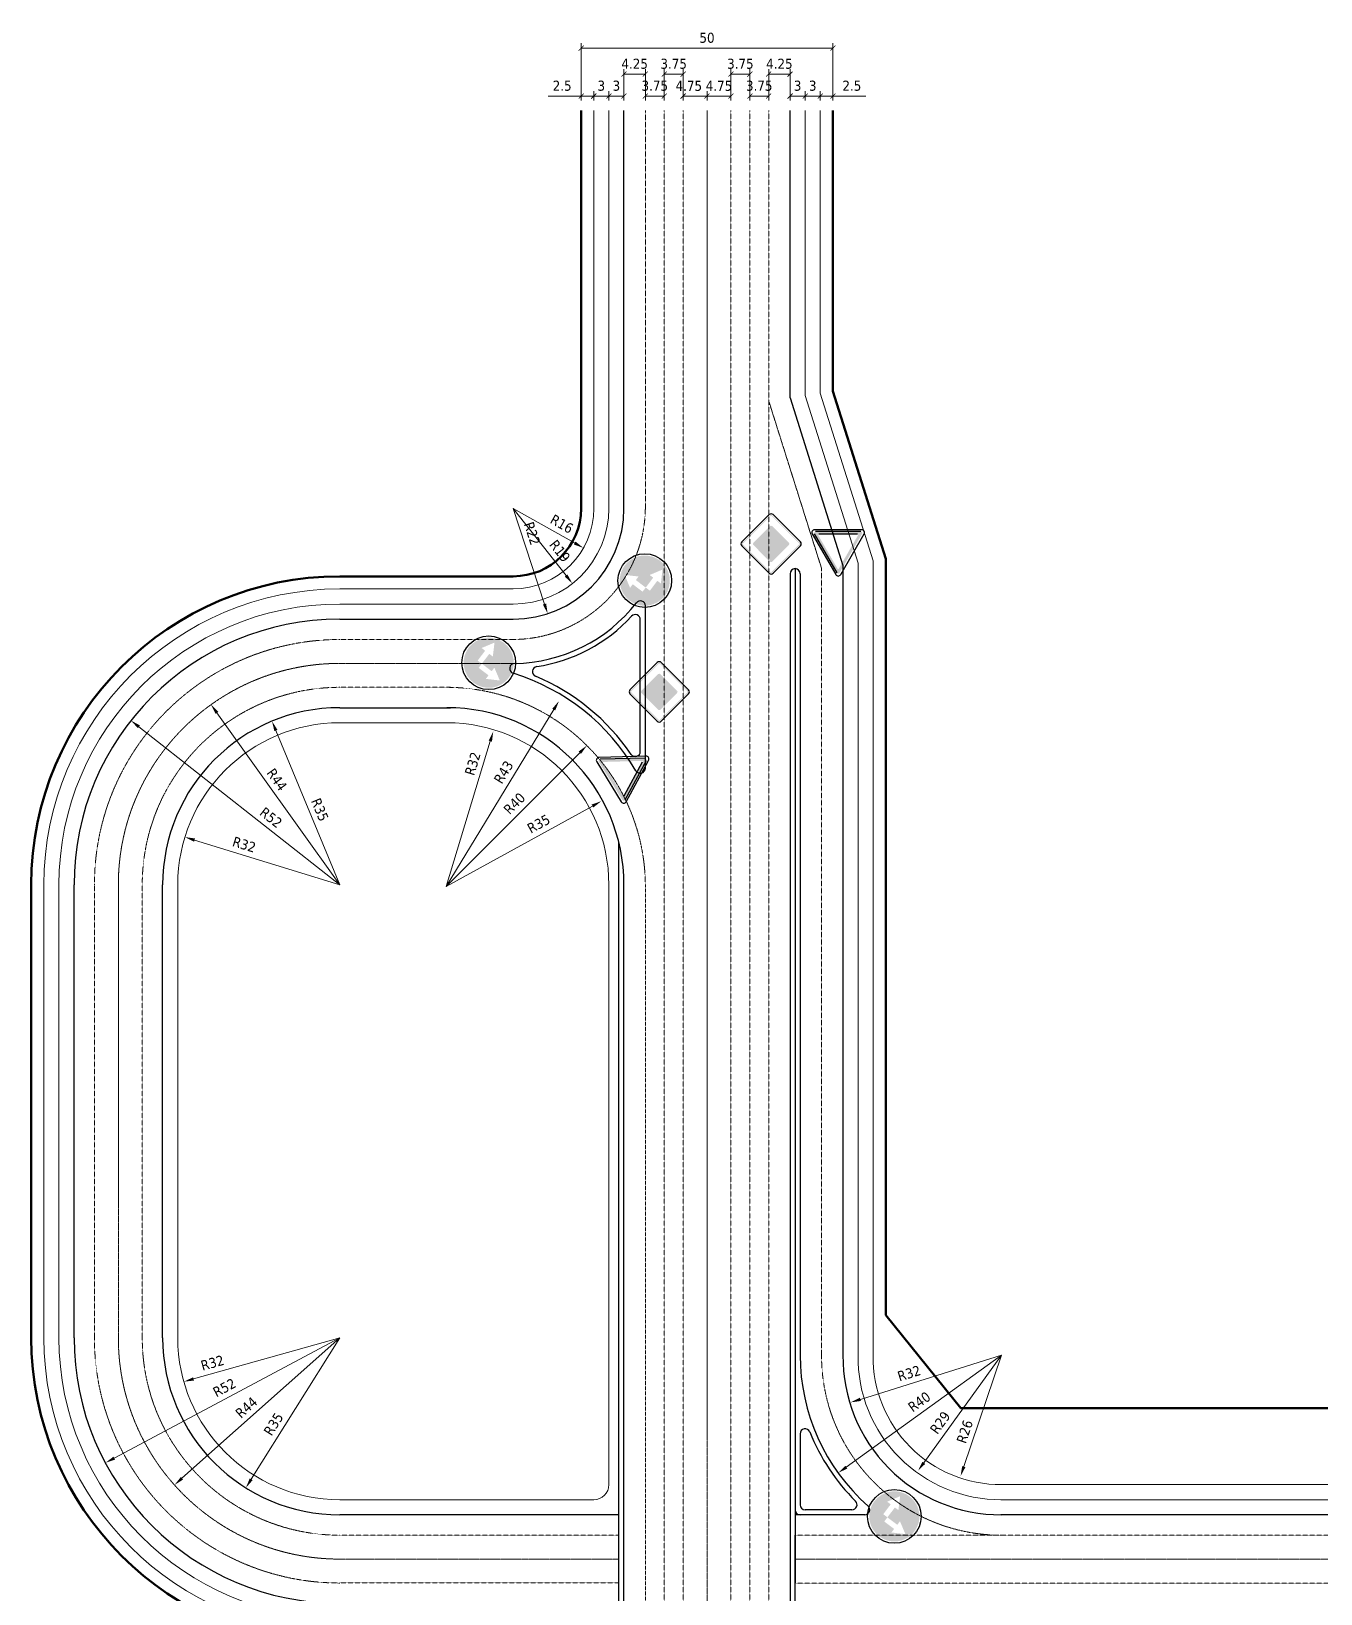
# Model space of a CAD drawing. Header units: millimetres. Extents: x -492806 to 8131902, y -181351 to 2373952.
# Drawn here: x 957928 to 1214106, y 407673 to 718181 of the extents above; entities that cross this region are included whole.
import ezdxf

# ---------------------------------------------------------------- set-up
doc = ezdxf.new("R2010")
doc.units = ezdxf.units.MM
doc.header["$LTSCALE"] = 50
doc.linetypes.add('CENTER2', pattern=[28.575, 19.05, -3.175, 3.175, -3.175])
doc.linetypes.add('DASHED', pattern=[19.05, 12.7, -6.35])
for name, color, linetype, lineweight in [('cherwona', 7, 'Continuous', 50), ('dorogi', 7, 'Continuous', 30), ('osi', 13, 'Continuous', 15), ('smuga', 142, 'Continuous', 15), ('text', 5, 'Continuous', 15), ('trotuar', 212, 'Continuous', 15)]:
    doc.layers.add(name, color=color, linetype=linetype, lineweight=lineweight)
doc.styles.get("Standard").update_dxf_attribs({"font": 'tahoma.ttf'})
doc.dimstyles.new('S-25$0', dxfattribs={"dimscale": 0, "dimtxt": 2, "dimasz": 1, "dimexe": 1, "dimexo": 2, "dimgap": 1, "dimtad": 3, "dimlfac": 0.001, "dimzin": 9, "dimdsep": 46, "dimtxsty": 'Standard', "dimblk": 'ARCHTICK', "dimcen": 2, "dimclrd": 256, "dimclre": 256, "dimclrt": 256, "dimadec": 0, "dimazin": 2, "dimtfac": 1, "dimtmove": 0, "dimatfit": 3, "dimldrblk": 'DOTSMALL', "dimfxl": 1, "dimlwd": -1, "dimlwe": -1, "dimarcsym": 0})
doc.dimstyles.new('S-25$4', dxfattribs={"dimscale": 0, "dimtxt": 2, "dimasz": 2, "dimexe": 1, "dimexo": 2, "dimgap": 1, "dimtad": 3, "dimlfac": 0.001, "dimzin": 9, "dimdsep": 46, "dimtxsty": 'Standard', "dimcen": 2, "dimclrd": 256, "dimclre": 256, "dimclrt": 256, "dimadec": 0, "dimazin": 2, "dimtfac": 1, "dimtmove": 0, "dimatfit": 0, "dimldrblk": 'DOTSMALL', "dimfxl": 1, "dimlwd": -1, "dimlwe": -1, "dimarcsym": 0})

# ---------------------------------------------------------------- blocks, each defined once
blk = doc.blocks.new('_ArchTick')
at = {"color": 0, "linetype": 'ByBlock', "const_width": 0.15}
blk.add_lwpolyline([(-0.5, -0.5), (0.5, 0.5)], dxfattribs=at)
blk = doc.blocks.new('*D372')
at = {"layer": 'Defpoints', "color": 0, "transparency": 16777216}
for p in [(1096928, 705297), (1092178, 702405), (1096928, 702405)]:
    blk.add_point(p, dxfattribs=at)
at = {"layer": 'text', "transparency": 16777216}
for p, q in [((1092178, 704407), (1092178, 706298)), ((1092178, 705297), (1096928, 705297)), ((1096928, 704407), (1096928, 706298))]:
    blk.add_line(p, q, dxfattribs=at)
at = {"layer": 'text', "transparency": 16777216, "xscale": 1001.001001001001, "yscale": 1001.001001001001, "zscale": 1001.001001001001, "rotation": 180}
blk.add_blockref('_ArchTick', (1092178, 705297), dxfattribs=at)
at = {"layer": 'text', "transparency": 16777216, "xscale": 1001.001001001001, "yscale": 1001.001001001001, "zscale": 1001.001001001001}
blk.add_blockref('_ArchTick', (1096928, 705297), dxfattribs=at)
at = {"layer": 'text', "transparency": 16777216, "insert": (1094553, 707320), "char_height": 2002, "attachment_point": 5}
blk.add_mtext('4.75', dxfattribs=at)
blk = doc.blocks.new('_DotSmall')
at = {"color": 0, "linetype": 'ByBlock', "const_width": 0.5}
blk.add_lwpolyline([(-0.0625, 0, 1), (0.0625, 0, 1)], format="xyb", close=True, dxfattribs=at)
blk = doc.blocks.new('*D373')
at = {"layer": 'Defpoints', "color": 0, "transparency": 16777216}
for p in [(1092178, 705297), (1087428, 702405), (1092178, 702405)]:
    blk.add_point(p, dxfattribs=at)
at = {"layer": 'text', "transparency": 16777216}
for p, q in [((1087428, 704407), (1087428, 706298)), ((1087428, 705297), (1092178, 705297)), ((1092178, 704407), (1092178, 706298))]:
    blk.add_line(p, q, dxfattribs=at)
at = {"layer": 'text', "transparency": 16777216, "xscale": 1001.001001001001, "yscale": 1001.001001001001, "zscale": 1001.001001001001, "rotation": 180}
blk.add_blockref('_ArchTick', (1087428, 705297), dxfattribs=at)
at = {"layer": 'text', "transparency": 16777216, "xscale": 1001.001001001001, "yscale": 1001.001001001001, "zscale": 1001.001001001001}
blk.add_blockref('_ArchTick', (1092178, 705297), dxfattribs=at)
at = {"layer": 'text', "transparency": 16777216, "insert": (1088567, 707320), "char_height": 2002, "attachment_point": 5}
blk.add_mtext('4.75', dxfattribs=at)
blk = doc.blocks.new('*D374')
at = {"layer": 'Defpoints', "color": 0, "transparency": 16777216}
for p in [(1100678, 709664), (1096928, 702405), (1100678, 702405)]:
    blk.add_point(p, dxfattribs=at)
at = {"layer": 'text', "transparency": 16777216}
for p, q in [((1096928, 704407), (1096928, 710665)), ((1096928, 709664), (1100678, 709664)), ((1100678, 704407), (1100678, 710665))]:
    blk.add_line(p, q, dxfattribs=at)
at = {"layer": 'text', "transparency": 16777216, "xscale": 1001.001001001001, "yscale": 1001.001001001001, "zscale": 1001.001001001001, "rotation": 180}
blk.add_blockref('_ArchTick', (1096928, 709664), dxfattribs=at)
at = {"layer": 'text', "transparency": 16777216, "xscale": 1001.001001001001, "yscale": 1001.001001001001, "zscale": 1001.001001001001}
blk.add_blockref('_ArchTick', (1100678, 709664), dxfattribs=at)
at = {"layer": 'text', "transparency": 16777216, "insert": (1098803, 711708), "char_height": 2002, "attachment_point": 5}
blk.add_mtext('3.75', dxfattribs=at)
blk = doc.blocks.new('*D375')
at = {"layer": 'Defpoints', "color": 0, "transparency": 16777216}
for p in [(1104428, 705297), (1100678, 702405), (1104428, 702405)]:
    blk.add_point(p, dxfattribs=at)
at = {"layer": 'text', "transparency": 16777216}
for p, q in [((1100678, 704407), (1100678, 706298)), ((1100678, 705297), (1104428, 705297)), ((1104428, 704407), (1104428, 706298))]:
    blk.add_line(p, q, dxfattribs=at)
at = {"layer": 'text', "transparency": 16777216, "xscale": 1001.001001001001, "yscale": 1001.001001001001, "zscale": 1001.001001001001, "rotation": 180}
blk.add_blockref('_ArchTick', (1100678, 705297), dxfattribs=at)
at = {"layer": 'text', "transparency": 16777216, "xscale": 1001.001001001001, "yscale": 1001.001001001001, "zscale": 1001.001001001001}
blk.add_blockref('_ArchTick', (1104428, 705297), dxfattribs=at)
at = {"layer": 'text', "transparency": 16777216, "insert": (1102553, 707341), "char_height": 2002, "attachment_point": 5}
blk.add_mtext('3.75', dxfattribs=at)
blk = doc.blocks.new('*D376')
at = {"layer": 'Defpoints', "color": 0, "transparency": 16777216}
for p in [(1108678, 709664), (1104428, 702405), (1108678, 702405)]:
    blk.add_point(p, dxfattribs=at)
at = {"layer": 'text', "transparency": 16777216}
for p, q in [((1104428, 704407), (1104428, 710665)), ((1104428, 709664), (1108678, 709664)), ((1108678, 704407), (1108678, 710665))]:
    blk.add_line(p, q, dxfattribs=at)
at = {"layer": 'text', "transparency": 16777216, "xscale": 1001.001001001001, "yscale": 1001.001001001001, "zscale": 1001.001001001001, "rotation": 180}
blk.add_blockref('_ArchTick', (1104428, 709664), dxfattribs=at)
at = {"layer": 'text', "transparency": 16777216, "xscale": 1001.001001001001, "yscale": 1001.001001001001, "zscale": 1001.001001001001}
blk.add_blockref('_ArchTick', (1108678, 709664), dxfattribs=at)
at = {"layer": 'text', "transparency": 16777216, "insert": (1106553, 711708), "char_height": 2002, "attachment_point": 5}
blk.add_mtext('4.25', dxfattribs=at)
blk = doc.blocks.new('*D377')
at = {"layer": 'Defpoints', "color": 0, "transparency": 16777216}
for p in [(1111678, 705297), (1108678, 702405), (1111678, 702405)]:
    blk.add_point(p, dxfattribs=at)
at = {"layer": 'text', "transparency": 16777216}
for p, q in [((1108678, 704407), (1108678, 706298)), ((1108678, 705297), (1111678, 705297)), ((1111678, 704407), (1111678, 706298))]:
    blk.add_line(p, q, dxfattribs=at)
at = {"layer": 'text', "transparency": 16777216, "xscale": 1001.001001001001, "yscale": 1001.001001001001, "zscale": 1001.001001001001, "rotation": 180}
blk.add_blockref('_ArchTick', (1108678, 705297), dxfattribs=at)
at = {"layer": 'text', "transparency": 16777216, "xscale": 1001.001001001001, "yscale": 1001.001001001001, "zscale": 1001.001001001001}
blk.add_blockref('_ArchTick', (1111678, 705297), dxfattribs=at)
at = {"layer": 'text', "transparency": 16777216, "insert": (1110178, 707341), "char_height": 2002, "attachment_point": 5}
blk.add_mtext('3', dxfattribs=at)
blk = doc.blocks.new('*D378')
at = {"layer": 'Defpoints', "color": 0, "transparency": 16777216}
for p in [(1114678, 705297), (1111678, 702405), (1114678, 702405)]:
    blk.add_point(p, dxfattribs=at)
at = {"layer": 'text', "transparency": 16777216}
for p, q in [((1111678, 704407), (1111678, 706298)), ((1111678, 705297), (1114678, 705297)), ((1114678, 704407), (1114678, 706298))]:
    blk.add_line(p, q, dxfattribs=at)
at = {"layer": 'text', "transparency": 16777216, "xscale": 1001.001001001001, "yscale": 1001.001001001001, "zscale": 1001.001001001001, "rotation": 180}
blk.add_blockref('_ArchTick', (1111678, 705297), dxfattribs=at)
at = {"layer": 'text', "transparency": 16777216, "xscale": 1001.001001001001, "yscale": 1001.001001001001, "zscale": 1001.001001001001}
blk.add_blockref('_ArchTick', (1114678, 705297), dxfattribs=at)
at = {"layer": 'text', "transparency": 16777216, "insert": (1113178, 707341), "char_height": 2002, "attachment_point": 5}
blk.add_mtext('3', dxfattribs=at)
blk = doc.blocks.new('*D379')
at = {"layer": 'Defpoints', "color": 0, "transparency": 16777216}
for p in [(1117178, 705297), (1114678, 702405), (1117178, 702405)]:
    blk.add_point(p, dxfattribs=at)
at = {"layer": 'text', "transparency": 16777216}
for p, q in [((1114678, 704407), (1114678, 706298)), ((1114678, 705297), (1117178, 705297)), ((1117178, 704407), (1117178, 706298)), ((1117178, 705297), (1123731, 705297))]:
    blk.add_line(p, q, dxfattribs=at)
at = {"layer": 'text', "transparency": 16777216, "xscale": 1001.001001001001, "yscale": 1001.001001001001, "zscale": 1001.001001001001, "rotation": 180}
blk.add_blockref('_ArchTick', (1114678, 705297), dxfattribs=at)
at = {"layer": 'text', "transparency": 16777216, "xscale": 1001.001001001001, "yscale": 1001.001001001001, "zscale": 1001.001001001001}
blk.add_blockref('_ArchTick', (1117178, 705297), dxfattribs=at)
at = {"layer": 'text', "transparency": 16777216, "insert": (1120955, 707341), "char_height": 2002, "attachment_point": 5}
blk.add_mtext('2.5', dxfattribs=at)
blk = doc.blocks.new('*D383')
at = {"layer": 'Defpoints', "color": 0, "transparency": 16777216}
for p in [(1083678, 709664), (1083678, 702405), (1087428, 702405)]:
    blk.add_point(p, dxfattribs=at)
at = {"layer": 'text', "transparency": 16777216}
for p, q in [((1083678, 704407), (1083678, 710665)), ((1087428, 709664), (1083678, 709664)), ((1087428, 704407), (1087428, 710665))]:
    blk.add_line(p, q, dxfattribs=at)
at = {"layer": 'text', "transparency": 16777216, "xscale": 1001.001001001001, "yscale": 1001.001001001001, "zscale": 1001.001001001001, "rotation": 180}
blk.add_blockref('_ArchTick', (1083678, 709664), dxfattribs=at)
at = {"layer": 'text', "transparency": 16777216, "xscale": 1001.001001001001, "yscale": 1001.001001001001, "zscale": 1001.001001001001}
blk.add_blockref('_ArchTick', (1087428, 709664), dxfattribs=at)
at = {"layer": 'text', "transparency": 16777216, "insert": (1085553, 711708), "char_height": 2002, "attachment_point": 5}
blk.add_mtext('3.75', dxfattribs=at)
blk = doc.blocks.new('*D384')
at = {"layer": 'Defpoints', "color": 0, "transparency": 16777216}
for p in [(1079928, 705297), (1079928, 702405), (1083678, 702405)]:
    blk.add_point(p, dxfattribs=at)
at = {"layer": 'text', "transparency": 16777216}
for p, q in [((1079928, 704407), (1079928, 706298)), ((1083678, 705297), (1079928, 705297)), ((1083678, 704407), (1083678, 706298))]:
    blk.add_line(p, q, dxfattribs=at)
at = {"layer": 'text', "transparency": 16777216, "xscale": 1001.001001001001, "yscale": 1001.001001001001, "zscale": 1001.001001001001, "rotation": 180}
blk.add_blockref('_ArchTick', (1079928, 705297), dxfattribs=at)
at = {"layer": 'text', "transparency": 16777216, "xscale": 1001.001001001001, "yscale": 1001.001001001001, "zscale": 1001.001001001001}
blk.add_blockref('_ArchTick', (1083678, 705297), dxfattribs=at)
at = {"layer": 'text', "transparency": 16777216, "insert": (1081803, 707341), "char_height": 2002, "attachment_point": 5}
blk.add_mtext('3.75', dxfattribs=at)
blk = doc.blocks.new('*D385')
at = {"layer": 'Defpoints', "color": 0, "transparency": 16777216}
for p in [(1075678, 709664), (1075678, 702405), (1079928, 702405)]:
    blk.add_point(p, dxfattribs=at)
at = {"layer": 'text', "transparency": 16777216}
for p, q in [((1075678, 704407), (1075678, 710665)), ((1079928, 709664), (1075678, 709664)), ((1079928, 704407), (1079928, 710665))]:
    blk.add_line(p, q, dxfattribs=at)
at = {"layer": 'text', "transparency": 16777216, "xscale": 1001.001001001001, "yscale": 1001.001001001001, "zscale": 1001.001001001001, "rotation": 180}
blk.add_blockref('_ArchTick', (1075678, 709664), dxfattribs=at)
at = {"layer": 'text', "transparency": 16777216, "xscale": 1001.001001001001, "yscale": 1001.001001001001, "zscale": 1001.001001001001}
blk.add_blockref('_ArchTick', (1079928, 709664), dxfattribs=at)
at = {"layer": 'text', "transparency": 16777216, "insert": (1077803, 711708), "char_height": 2002, "attachment_point": 5}
blk.add_mtext('4.25', dxfattribs=at)
blk = doc.blocks.new('*D381')
at = {"layer": 'Defpoints', "color": 0, "transparency": 16777216}
for p in [(1072678, 705297), (1072678, 702405), (1075678, 702405)]:
    blk.add_point(p, dxfattribs=at)
at = {"layer": 'text', "transparency": 16777216}
for p, q in [((1072678, 704407), (1072678, 706298)), ((1075678, 705297), (1072678, 705297)), ((1075678, 704407), (1075678, 706298))]:
    blk.add_line(p, q, dxfattribs=at)
at = {"layer": 'text', "transparency": 16777216, "xscale": 1001.001001001001, "yscale": 1001.001001001001, "zscale": 1001.001001001001, "rotation": 180}
blk.add_blockref('_ArchTick', (1072678, 705297), dxfattribs=at)
at = {"layer": 'text', "transparency": 16777216, "xscale": 1001.001001001001, "yscale": 1001.001001001001, "zscale": 1001.001001001001}
blk.add_blockref('_ArchTick', (1075678, 705297), dxfattribs=at)
at = {"layer": 'text', "transparency": 16777216, "insert": (1074178, 707341), "char_height": 2002, "attachment_point": 5}
blk.add_mtext('3', dxfattribs=at)
blk = doc.blocks.new('*D380')
at = {"layer": 'Defpoints', "color": 0, "transparency": 16777216}
for p in [(1069678, 705297), (1069678, 702405), (1072678, 702405)]:
    blk.add_point(p, dxfattribs=at)
at = {"layer": 'text', "transparency": 16777216}
for p, q in [((1069678, 704407), (1069678, 706298)), ((1072678, 705297), (1069678, 705297)), ((1072678, 704407), (1072678, 706298))]:
    blk.add_line(p, q, dxfattribs=at)
at = {"layer": 'text', "transparency": 16777216, "xscale": 1001.001001001001, "yscale": 1001.001001001001, "zscale": 1001.001001001001, "rotation": 180}
blk.add_blockref('_ArchTick', (1069678, 705297), dxfattribs=at)
at = {"layer": 'text', "transparency": 16777216, "xscale": 1001.001001001001, "yscale": 1001.001001001001, "zscale": 1001.001001001001}
blk.add_blockref('_ArchTick', (1072678, 705297), dxfattribs=at)
at = {"layer": 'text', "transparency": 16777216, "insert": (1071178, 707341), "char_height": 2002, "attachment_point": 5}
blk.add_mtext('3', dxfattribs=at)
blk = doc.blocks.new('*D382')
at = {"layer": 'Defpoints', "color": 0, "transparency": 16777216}
for p in [(1067178, 705297), (1067178, 702405), (1069678, 702405)]:
    blk.add_point(p, dxfattribs=at)
at = {"layer": 'text', "transparency": 16777216}
for p, q in [((1067178, 705297), (1060625, 705297)), ((1067178, 704407), (1067178, 706298)), ((1069678, 705297), (1067178, 705297)), ((1069678, 704407), (1069678, 706298))]:
    blk.add_line(p, q, dxfattribs=at)
at = {"layer": 'text', "transparency": 16777216, "xscale": 1001.001001001001, "yscale": 1001.001001001001, "zscale": 1001.001001001001, "rotation": 180}
blk.add_blockref('_ArchTick', (1067178, 705297), dxfattribs=at)
at = {"layer": 'text', "transparency": 16777216, "xscale": 1001.001001001001, "yscale": 1001.001001001001, "zscale": 1001.001001001001}
blk.add_blockref('_ArchTick', (1069678, 705297), dxfattribs=at)
at = {"layer": 'text', "transparency": 16777216, "insert": (1063401, 707341), "char_height": 2002, "attachment_point": 5}
blk.add_mtext('2.5', dxfattribs=at)
blk = doc.blocks.new('*D386')
at = {"layer": 'Defpoints', "color": 0, "transparency": 16777216}
for p in [(1117178, 714824), (1067178, 702405), (1117178, 702405)]:
    blk.add_point(p, dxfattribs=at)
at = {"layer": 'text', "transparency": 16777216}
for p, q in [((1067178, 704407), (1067178, 715825)), ((1067178, 714824), (1117178, 714824)), ((1117178, 704407), (1117178, 715825))]:
    blk.add_line(p, q, dxfattribs=at)
at = {"layer": 'text', "transparency": 16777216, "xscale": 1001.001001001001, "yscale": 1001.001001001001, "zscale": 1001.001001001001, "rotation": 180}
blk.add_blockref('_ArchTick', (1067178, 714824), dxfattribs=at)
at = {"layer": 'text', "transparency": 16777216, "xscale": 1001.001001001001, "yscale": 1001.001001001001, "zscale": 1001.001001001001}
blk.add_blockref('_ArchTick', (1117178, 714824), dxfattribs=at)
at = {"layer": 'text', "transparency": 16777216, "insert": (1092178, 716867), "char_height": 2002, "attachment_point": 5}
blk.add_mtext('50', dxfattribs=at)
blk = doc.blocks.new('*D398')
at = {"layer": 'Defpoints', "color": 0, "transparency": 16777216}
for p in [(977731, 581203), (1019228, 548557)]:
    blk.add_point(p, dxfattribs=at)
at = {"layer": 'text', "transparency": 16777216}
blk.add_line((1019228, 548557), (979304, 579966), dxfattribs=at)
blk.add_solid([(979510, 580228), (979098, 579703), (977731, 581203)], dxfattribs=at)
at = {"layer": 'text', "transparency": 16777216, "insert": (1005550, 561917), "char_height": 2002, "attachment_point": 5, "rotation": 321.80712}
blk.add_mtext('R52', dxfattribs=at)
blk = doc.blocks.new('*D399')
at = {"layer": 'Defpoints', "color": 0, "transparency": 16777216}
for p in [(993641, 584352), (1019228, 548557)]:
    blk.add_point(p, dxfattribs=at)
at = {"layer": 'text', "transparency": 16777216}
blk.add_line((1019228, 548557), (994805, 582723), dxfattribs=at)
blk.add_solid([(995077, 582917), (994534, 582529), (993641, 584352)], dxfattribs=at)
at = {"layer": 'text', "transparency": 16777216, "insert": (1006739, 569471), "char_height": 2002, "attachment_point": 5, "rotation": 305.55752}
blk.add_mtext('R44', dxfattribs=at)
blk = doc.blocks.new('*D400')
at = {"layer": 'Defpoints', "color": 0, "transparency": 16777216}
for p in [(1005762, 581079), (1019228, 548557)]:
    blk.add_point(p, dxfattribs=at)
at = {"layer": 'text', "transparency": 16777216}
blk.add_line((1019228, 548557), (1006528, 579229), dxfattribs=at)
blk.add_solid([(1006836, 579357), (1006220, 579102), (1005762, 581079)], dxfattribs=at)
at = {"layer": 'text', "transparency": 16777216, "insert": (1015261, 563481), "char_height": 2002, "attachment_point": 5, "rotation": 292.49218}
blk.add_mtext('R35', dxfattribs=at)
blk = doc.blocks.new('*D401')
at = {"layer": 'Defpoints', "color": 0, "transparency": 16777216}
for p in [(1053678, 623357), (1060522, 602448)]:
    blk.add_point(p, dxfattribs=at)
at = {"layer": 'text', "transparency": 16777216}
blk.add_line((1053678, 623357), (1059899, 604351), dxfattribs=at)
blk.add_solid([(1060216, 604455), (1059582, 604247), (1060522, 602448)], dxfattribs=at)
at = {"layer": 'text', "transparency": 16777216, "insert": (1057436, 618379), "char_height": 2002, "attachment_point": 5, "rotation": 288.12455}
blk.add_mtext('R22', dxfattribs=at)
blk = doc.blocks.new('*D402')
at = {"layer": 'Defpoints', "color": 0, "transparency": 16777216}
for p in [(1053678, 623357), (1065433, 608429)]:
    blk.add_point(p, dxfattribs=at)
at = {"layer": 'text', "transparency": 16777216}
blk.add_line((1053678, 623357), (1064194, 610002), dxfattribs=at)
blk.add_solid([(1064456, 610208), (1063932, 609796), (1065433, 608429)], dxfattribs=at)
at = {"layer": 'text', "transparency": 16777216, "insert": (1062935, 614901), "char_height": 2002, "attachment_point": 5, "rotation": 308.21831}
blk.add_mtext('R19', dxfattribs=at)
blk = doc.blocks.new('*D403')
at = {"layer": 'Defpoints', "color": 0, "transparency": 16777216}
for p in [(1053678, 623357), (1067618, 615503)]:
    blk.add_point(p, dxfattribs=at)
at = {"layer": 'text', "transparency": 16777216}
blk.add_line((1053678, 623357), (1065874, 616486), dxfattribs=at)
blk.add_solid([(1066037, 616776), (1065710, 616195), (1067618, 615503)], dxfattribs=at)
at = {"layer": 'text', "transparency": 16777216, "insert": (1063324, 620266), "char_height": 2002, "attachment_point": 5, "rotation": 330.60291}
blk.add_mtext('R16', dxfattribs=at)
blk = doc.blocks.new('*D404')
at = {"layer": 'Defpoints', "color": 0, "transparency": 16777216}
for p in [(1062770, 585084), (1040336, 548213)]:
    blk.add_point(p, dxfattribs=at)
at = {"layer": 'text', "transparency": 16777216}
blk.add_line((1040336, 548213), (1061730, 583373), dxfattribs=at)
blk.add_solid([(1061444, 583547), (1062015, 583200), (1062770, 585084)], dxfattribs=at)
at = {"layer": 'text', "transparency": 16777216, "insert": (1051772, 570939), "char_height": 2002, "attachment_point": 5, "rotation": 58.68092}
blk.add_mtext('R43', dxfattribs=at)
blk = doc.blocks.new('*D405')
at = {"layer": 'Defpoints', "color": 0, "transparency": 16777216}
for p in [(1068313, 576230), (1040336, 548213)]:
    blk.add_point(p, dxfattribs=at)
at = {"layer": 'text', "transparency": 16777216}
blk.add_line((1040336, 548213), (1066899, 574813), dxfattribs=at)
blk.add_solid([(1066662, 575049), (1067135, 574577), (1068313, 576230)], dxfattribs=at)
at = {"layer": 'text', "transparency": 16777216, "insert": (1053919, 564706), "char_height": 2002, "attachment_point": 5, "rotation": 45.04015}
blk.add_mtext('R40', dxfattribs=at)
blk = doc.blocks.new('*D406')
at = {"layer": 'Defpoints', "color": 0, "transparency": 16777216}
for p in [(1071177, 565179), (1040336, 548213)]:
    blk.add_point(p, dxfattribs=at)
at = {"layer": 'text', "transparency": 16777216}
blk.add_line((1040336, 548213), (1069423, 564214), dxfattribs=at)
blk.add_solid([(1069262, 564506), (1069584, 563922), (1071177, 565179)], dxfattribs=at)
at = {"layer": 'text', "transparency": 16777216, "insert": (1058737, 560668), "char_height": 2002, "attachment_point": 5, "rotation": 28.81509}
blk.add_mtext('R35', dxfattribs=at)
blk = doc.blocks.new('*D407')
at = {"layer": 'Defpoints', "color": 0, "transparency": 16777216}
for p in [(988456, 558038), (1019228, 548557)]:
    blk.add_point(p, dxfattribs=at)
at = {"layer": 'text', "transparency": 16777216}
blk.add_line((1019228, 548557), (990369, 557448), dxfattribs=at)
blk.add_solid([(990467, 557767), (990271, 557129), (988456, 558038)], dxfattribs=at)
at = {"layer": 'text', "transparency": 16777216, "insert": (1000230, 556549), "char_height": 2002, "attachment_point": 5, "rotation": 342.87579}
blk.add_mtext('R32', dxfattribs=at)
blk = doc.blocks.new('*D408')
at = {"layer": 'Defpoints', "color": 0, "transparency": 16777216}
for p in [(1049711, 579018), (1040336, 548213)]:
    blk.add_point(p, dxfattribs=at)
at = {"layer": 'text', "transparency": 16777216}
blk.add_line((1040336, 548213), (1049128, 577103), dxfattribs=at)
blk.add_solid([(1048809, 577200), (1049448, 577006), (1049711, 579018)], dxfattribs=at)
at = {"layer": 'text', "transparency": 16777216, "insert": (1045630, 572627), "char_height": 2002, "attachment_point": 5, "rotation": 73.07215}
blk.add_mtext('R32', dxfattribs=at)
blk = doc.blocks.new('*D409')
at = {"layer": 'Defpoints', "color": 0, "transparency": 16777216}
for p in [(1019228, 458557), (972655, 433682)]:
    blk.add_point(p, dxfattribs=at)
at = {"layer": 'text', "transparency": 16777216}
blk.add_line((1019228, 458557), (974421, 434625), dxfattribs=at)
blk.add_solid([(974263, 434919), (974578, 434331), (972655, 433682)], dxfattribs=at)
at = {"layer": 'text', "transparency": 16777216, "insert": (996298, 448626), "char_height": 2002, "attachment_point": 5, "rotation": 28.10674}
blk.add_mtext('R52', dxfattribs=at)
blk = doc.blocks.new('*D410')
at = {"layer": 'Defpoints', "color": 0, "transparency": 16777216}
for p in [(1019228, 458557), (986375, 429288)]:
    blk.add_point(p, dxfattribs=at)
at = {"layer": 'text', "transparency": 16777216}
blk.add_line((1019228, 458557), (987870, 430619), dxfattribs=at)
blk.add_solid([(987648, 430869), (988092, 430370), (986375, 429288)], dxfattribs=at)
at = {"layer": 'text', "transparency": 16777216, "insert": (1000658, 444694), "char_height": 2002, "attachment_point": 5, "rotation": 41.69802}
blk.add_mtext('R44', dxfattribs=at)
blk = doc.blocks.new('*D411')
at = {"layer": 'Defpoints', "color": 0, "transparency": 16777216}
for p in [(1019228, 458557), (1000556, 428717)]:
    blk.add_point(p, dxfattribs=at)
at = {"layer": 'text', "transparency": 16777216}
blk.add_line((1019228, 458557), (1001618, 430414), dxfattribs=at)
blk.add_solid([(1001335, 430591), (1001901, 430237), (1000556, 428717)], dxfattribs=at)
at = {"layer": 'text', "transparency": 16777216, "insert": (1006064, 441373), "char_height": 2002, "attachment_point": 5, "rotation": 57.96352}
blk.add_mtext('R35', dxfattribs=at)
blk = doc.blocks.new('*D412')
at = {"layer": 'Defpoints', "color": 0, "transparency": 16777216}
for p in [(1019228, 458557), (988237, 449816)]:
    blk.add_point(p, dxfattribs=at)
at = {"layer": 'text', "transparency": 16777216}
blk.add_line((1019228, 458557), (990164, 450360), dxfattribs=at)
blk.add_solid([(990073, 450681), (990254, 450039), (988237, 449816)], dxfattribs=at)
at = {"layer": 'text', "transparency": 16777216, "insert": (993920, 453542), "char_height": 2002, "attachment_point": 5, "rotation": 15.75007}
blk.add_mtext('R32', dxfattribs=at)
blk = doc.blocks.new('*D417')
at = {"layer": 'Defpoints', "color": 0, "transparency": 16777216}
for p in [(1150678, 455057), (1118227, 431671)]:
    blk.add_point(p, dxfattribs=at)
at = {"layer": 'text', "transparency": 16777216}
blk.add_line((1150678, 455057), (1119851, 432841), dxfattribs=at)
blk.add_solid([(1119656, 433112), (1120046, 432570), (1118227, 431671)], dxfattribs=at)
at = {"layer": 'text', "transparency": 16777216, "insert": (1134352, 445809), "char_height": 2002, "attachment_point": 5, "rotation": 35.77844}
blk.add_mtext('R40', dxfattribs=at)
blk = doc.blocks.new('*D418')
at = {"layer": 'Defpoints', "color": 0, "transparency": 16777216}
for p in [(1150678, 455057), (1120742, 445708)]:
    blk.add_point(p, dxfattribs=at)
at = {"layer": 'text', "transparency": 16777216}
blk.add_line((1150678, 455057), (1122653, 446305), dxfattribs=at)
blk.add_solid([(1122554, 446623), (1122753, 445986), (1120742, 445708)], dxfattribs=at)
at = {"layer": 'text', "transparency": 16777216, "insert": (1132328, 451467), "char_height": 2002, "attachment_point": 5, "rotation": 17.34328}
blk.add_mtext('R32', dxfattribs=at)
blk = doc.blocks.new('*D419')
at = {"layer": 'Defpoints', "color": 0, "transparency": 16777216}
for p in [(1150678, 455057), (1134077, 432061)]:
    blk.add_point(p, dxfattribs=at)
at = {"layer": 'text', "transparency": 16777216}
blk.add_line((1150678, 455057), (1135249, 433684), dxfattribs=at)
blk.add_solid([(1134978, 433880), (1135519, 433489), (1134077, 432061)], dxfattribs=at)
at = {"layer": 'text', "transparency": 16777216, "insert": (1138494, 441669), "char_height": 2002, "attachment_point": 5, "rotation": 54.17302}
blk.add_mtext('R29', dxfattribs=at)
blk = doc.blocks.new('*D420')
at = {"layer": 'Defpoints', "color": 0, "transparency": 16777216}
for p in [(1150678, 455057), (1142549, 431033)]:
    blk.add_point(p, dxfattribs=at)
at = {"layer": 'text', "transparency": 16777216}
blk.add_line((1150678, 455057), (1143191, 432929), dxfattribs=at)
blk.add_solid([(1142875, 433036), (1143507, 432822), (1142549, 431033)], dxfattribs=at)
at = {"layer": 'text', "transparency": 16777216, "insert": (1143386, 439883), "char_height": 2002, "attachment_point": 5, "rotation": 71.30603}
blk.add_mtext('R26', dxfattribs=at)
blk = doc.blocks.new('4-2-3')
h = blk.add_hatch(color=5)
h.paths.add_polyline_path([(3.55, 3.27), (3.45, 3.27, 0.409993), (0.23, 0, 1), (6.77, 0, 0.409993)])
h.paths.add_polyline_path([(1.47, 0.66), (1.88, 0.25), (3.02, 1.39), (3.5, 0.91), (3.98, 1.39), (5.12, 0.25), (5.53, 0.66), (6, -1.11), (4.23, -0.64), (4.64, -0.23), (3.5, 0.91), (2.36, -0.23), (2.77, -0.64), (1.01, -1.11)], flags=16)
at = {"color": 5}
blk.add_circle((3.5, 0), 3.5, dxfattribs=at)
blk = doc.blocks.new('2-4')
h = blk.add_hatch(color=1)
edge = h.paths.add_edge_path(flags=16)
edge.add_line((-3.24, 6.63), (-0.09, 1.18))
edge.add_arc((0, 1.23), 0.1, 210, 330)
edge.add_line((0.09, 1.18), (3.24, 6.63))
edge.add_arc((3.15, 6.68), 0.1, 330, 450)
edge.add_line((3.15, 6.78), (-3.15, 6.78))
edge.add_arc((-3.15, 6.68), 0.1, 450, 570)
edge = h.paths.add_edge_path()
edge.add_arc((0, 0.64), 0.25, 210, 330)
edge.add_line((0.22, 0.51), (3.88, 6.85))
edge.add_arc((3.66, 6.98), 0.25, 330, 450)
edge.add_line((3.66, 7.23), (-3.66, 7.23))
edge.add_arc((-3.66, 6.98), 0.25, 450, 570)
edge.add_line((-3.88, 6.85), (-0.22, 0.51))
at = {"color": 1}
for p, q in [((-4.21, 6.84), (-0.4, 0.23)), ((-3.88, 6.85), (-0.22, 0.51)), ((3.81, 7.53), (-3.81, 7.53)), ((-3.24, 6.63), (-0.09, 1.18)), ((0.22, 0.51), (3.88, 6.85)), ((0.4, 0.23), (4.21, 6.84))]:
    blk.add_line(p, q, dxfattribs=at)
for centre, start, end in [((-3.81, 7.07), 90, 210), ((3.81, 7.07), 330, 90), ((0, 0.46), 210, 330)]:
    blk.add_arc(centre, 0.461, start, end, dxfattribs=at)
blk = doc.blocks.new('sdfahgas')
h = blk.add_hatch(color=7)
edge = h.paths.add_edge_path(flags=16)
edge.add_line((6.61, 6.61), (0.16, 13.06))
edge.add_arc((0, 12.9), 0.223, 45, 135)
edge.add_line((-0.16, 13.06), (-6.61, 6.61))
edge.add_arc((-6.45, 6.45), 0.223, 135, 225)
edge.add_line((-6.61, 6.29), (-0.16, -0.16))
edge.add_arc((0, 0), 0.223, 225, 315)
edge.add_line((0.16, -0.16), (6.61, 6.29))
edge.add_arc((6.45, 6.45), 0.223, -45, 45)
edge = h.paths.add_edge_path()
edge.add_line((-0.28, 13.18), (-6.73, 6.73))
edge.add_arc((-6.45, 6.45), 0.393, 135, 225)
edge.add_line((-6.73, 6.17), (-0.28, -0.28))
edge.add_arc((0, 0), 0.393, 225, 315)
edge.add_line((0.28, -0.28), (6.73, 6.17))
edge.add_arc((6.45, 6.45), 0.393, -45, 45)
edge.add_line((6.73, 6.73), (0.28, 13.18))
edge.add_arc((0, 12.9), 0.393, 45, 135)
h = blk.add_hatch(color=7)
edge = h.paths.add_edge_path(flags=16)
edge.add_line((-0.15, 10.54), (-4.09, 6.6))
edge.add_arc((-3.94, 6.45), 0.217, 135, 225)
edge.add_line((-4.09, 6.3), (-0.15, 2.36))
edge.add_arc((0, 2.51), 0.217, 225, 315)
edge.add_line((0.15, 2.36), (4.09, 6.3))
edge.add_arc((3.94, 6.45), 0.217, -45, 45)
edge.add_line((4.09, 6.6), (0.15, 10.54))
edge.add_arc((0, 10.39), 0.217, 45, 135)
edge = h.paths.add_edge_path()
edge.add_arc((-3.94, 6.45), 0.375, 135, 225)
edge.add_line((-4.2, 6.19), (-0.27, 2.25))
edge.add_arc((0, 2.51), 0.375, 225, 315)
edge.add_line((0.27, 2.25), (4.2, 6.19))
edge.add_arc((3.94, 6.45), 0.375, -45, 45)
edge.add_line((4.2, 6.72), (0.27, 10.65))
edge.add_arc((0, 10.39), 0.375, 45, 135)
edge.add_line((-0.26, 10.65), (-4.2, 6.72))
blk.add_hatch(color=2).paths.add_polyline_path([(-4.11, 6.68), (-0.19, 10.6), (-0.04, 10.64), (0.11, 10.6), (0.19, 10.52), (4.07, 6.63), (4.14, 6.49), (4.12, 6.35), (4.05, 6.25), (0.13, 2.33), (0.04, 2.27), (-0.09, 2.27), (-0.2, 2.36), (-4.15, 6.31), (-4.19, 6.43), (-4.17, 6.57)])
at = {"color": 7}
for p, q in [((-0.48, 13.38), (-6.93, 6.93)), ((6.93, 6.93), (0.48, 13.38)), ((-6.93, 5.97), (-0.48, -0.48)), ((0.48, -0.48), (6.93, 5.97))]:
    blk.add_line(p, q, dxfattribs=at)
for centre, start, end in [((0, 12.9), 45, 135), ((-6.45, 6.45), 135, 225), ((6.45, 6.45), 315, 45), ((0, 0), 225, 315)]:
    blk.add_arc(centre, 0.675, start, end, dxfattribs=at)

msp = doc.modelspace()

# ---------------------------------------------------------------- linework, layer by layer
at = {"layer": 'cherwona', "color": 1}
for p, q in [((1067178.034, 623356.687), (1067178.034, 702405.41)), ((1117178.034, 646649.828), (1117178.034, 702405.41)), ((1117178.034, 646649.828), (1127678.034, 613336.946)), ((1127678.034, 613336.946), (1127678.034, 463059.669)), ((1019228.034, 609856.687), (1053678.034, 609856.687)), ((957928.034, 458556.687), (957928.034, 548556.687)), ((1127678.034, 463059.669), (1142581.971, 444556.687)), ((1409558.647, 444556.687), (1142581.971, 444556.687))]:
    msp.add_line(p, q, dxfattribs=at)
for centre, radius, start, end in [((1053678.034, 623356.687), 13500, 270, 360), ((1019228.034, 548556.687), 61300, 90, 180), ((1019228.034, 458556.687), 61300, 180, 270)]:
    msp.add_arc(centre, radius, start, end, dxfattribs=at)
at = {"layer": 'dorogi'}
for p, q in [((1075678.034, 623356.687), (1075678.034, 702405.41)), ((1108678.034, 645341.97), (1108678.034, 702405.41)), ((1108678.034, 645341.97), (1119178.034, 612029.088)), ((1119178.034, 612029.088), (1119178.034, 455056.687)), ((1108678.034, 610388.16), (1108678.034, 218725.214)), ((1109678.034, 611388.16), (1109678.034, 409806.687)), ((1110678.034, 610388.16), (1110678.034, 492634.536)), ((1110678.034, 610388.16), (1110678.034, 455056.687)), ((1079928.034, 571722.572), (1079928.034, 603990.656)), ((1019228.034, 601356.687), (1053678.034, 601356.687)), ((1078928.034, 575047.719), (1078928.034, 601260.6)), ((1019228.034, 583756.687), (1041188.08, 583756.687)), ((1074678.034, 117463.546), (1074678.034, 556923.391)), ((966428.034, 458556.687), (966428.034, 548556.687)), ((984028.034, 458556.687), (984028.034, 548556.687)), ((1075678.034, 117463.546), (1075678.034, 548556.79)), ((1110678.034, 439468.23), (1110678.034, 425356.687)), ((1074678.034, 423356.687), (1019228.034, 423356.687)), ((1123502.493, 423356.687), (1109678.034, 423356.687)), ((1120981.064, 424356.687), (1111678.034, 424356.687)), ((1409558.647, 423356.598), (1150537.685, 423356.373)), ((1109678.034, 217725.214), (1109678.034, 419306.687))]:
    msp.add_line(p, q, dxfattribs=at)
for centre, radius, start, end in [((1053678.034, 623356.687), 22000, 270, 360), ((1109678.034, 610388.16), 1000, 0, 180), ((1053535.295, 623701.29), 31144.989, 270.76223858, 322.18027317), ((1078928.034, 603990.656), 1000, 0, 142.18027317), ((1019228.034, 548556.687), 52800, 90, 180), ((1053535.295, 623701.29), 32144.989, 278.60289396, 317.38674585), ((1077928.034, 601260.6), 1000, 0, 137.38674585), ((1053962.925, 591559.146), 1000, 90.76223858, 252.69426569), ((1040826.789, 549398.729), 43159.471, 30.36639943, 72.69426569), ((1058493.297, 590929.221), 1000, 98.60289396, 247.25511059), ((1041419.978, 550203.791), 43159.471, 34.2354972, 67.25511059), ((1019228.034, 548556.687), 35200, 90, 180), ((1040478.034, 548556.687), 35200, 0, 90), ((1077928.034, 575047.719), 1000, 214.2354972, 0), ((1078928.034, 571722.572), 1000, 210.36639943, 0), ((1019228.034, 458556.687), 52800, 180, 270), ((1019228.034, 458556.687), 35200, 180, 270), ((1150678.034, 455056.687), 40000, 180, 228.48485013), ((1150537.685, 454717.854), 31361.481, 179.3809584, 270.25641129), ((1111678.034, 439468.23), 1000, 21.7867893, 180), ((1150678.034, 455056.687), 41000, 201.7867893, 225.00292325), ((1120981.064, 425356.687), 1000, 270, 45.00292325), ((1110678.034, 424356.687), 1000, 180, 270), ((1111678.034, 425356.687), 1000, 180, 270), ((1123502.493, 424356.687), 1000, 270, 48.48485013)]:
    msp.add_arc(centre, radius, start, end, dxfattribs=at)
at = {"layer": 'osi', "linetype": 'CENTER2', "ltscale": 0.02}
for p, q in [((1092178.034, 117463.546), (1092178.034, 702405.41)), ((1019228.034, 592556.687), (1053892.846, 592556.687)), ((975228.034, 458556.687), (975228.034, 548556.687)), ((1019228.034, 414556.687), (1074678.034, 414556.687)), ((1109678.034, 414556.687), (1409558.647, 414556.687))]:
    msp.add_line(p, q, dxfattribs=at)
for centre, start, end in [((1019228.034, 548556.687), 90, 180), ((1019228.034, 458556.687), 180, 270)]:
    msp.add_arc(centre, 44000, start, end, dxfattribs=at)
at = {"layer": 'smuga', "linetype": 'DASHED', "ltscale": 0.01}
for p, q in [((1079928.034, 623356.687), (1079928.034, 702405.41)), ((1083678.034, 117463.546), (1083678.034, 702405.41)), ((1087428.034, 117463.546), (1087428.034, 702405.41)), ((1096928.034, 117463.546), (1096928.034, 702405.41)), ((1100678.034, 117463.546), (1100678.034, 702405.41)), ((1104428.034, 117463.546), (1104428.034, 702405.41)), ((1104428.034, 644764.974), (1114928.034, 611452.092)), ((1114928.034, 611452.092), (1114928.034, 455056.687)), ((1019228.034, 597306.687), (1053678.034, 597306.687)), ((1019228.034, 587806.687), (1041188.08, 587806.687)), ((970478.034, 458556.687), (970478.034, 548556.687)), ((979978.034, 458556.687), (979978.034, 548556.687)), ((1074678.034, 419306.687), (1019228.034, 419306.687)), ((1409558.647, 419306.687), (1109678.034, 419306.687)), ((1019228.034, 409810.321), (1074678.034, 409810.321)), ((1409558.647, 409806.687), (1109678.034, 409806.687))]:
    msp.add_line(p, q, dxfattribs=at)
at = {"layer": 'smuga', "linetype": 'DASHED', "ltscale": 0.007}
msp.add_line((1079928.034, 117463.546), (1079928.034, 548556.687), dxfattribs=at)
at = {"layer": 'smuga', "linetype": 'DASHED', "ltscale": 0.01}
for centre, radius, start, end in [((1053535.295, 623701.29), 26394.989, 270.30984634, 359.25194716), ((1019228.034, 548556.687), 48750, 90, 180), ((1019228.034, 548556.687), 39250, 90, 180), ((1040335.739, 548213.158), 39593.785, 0.49712368, 89.79408677), ((1019228.034, 458556.687), 48750, 180, 270), ((1019228.034, 458556.687), 39250, 180, 270), ((1150678.034, 455056.687), 35750, 180, 270)]:
    msp.add_arc(centre, radius, start, end, dxfattribs=at)
at = {"layer": 'trotuar'}
for p, q in [((1069678.034, 623356.687), (1069678.034, 702405.41)), ((1072678.034, 623356.687), (1072678.034, 702405.41)), ((1111678.034, 645803.567), (1111678.034, 702405.41)), ((1114678.034, 646265.164), (1114678.034, 702405.41)), ((1114678.034, 646265.164), (1125178.034, 612952.282)), ((1111678.034, 645803.567), (1122178.034, 612490.685)), ((1122178.034, 612490.685), (1122178.034, 455056.687)), ((1125178.034, 612952.282), (1125178.034, 455056.687)), ((1019228.034, 607356.687), (1053678.034, 607356.687)), ((1019228.034, 604356.687), (1053678.034, 604356.687)), ((1019228.034, 580756.687), (1041188.08, 580756.687)), ((960428.034, 458556.687), (960428.034, 548556.687)), ((963428.034, 458556.687), (963428.034, 548556.687)), ((987028.034, 458556.687), (987028.034, 548556.687)), ((1072678.034, 429356.687), (1072678.034, 548556.79)), ((1409558.647, 429356.577), (1150537.934, 429356.3)), ((1069678.034, 426356.687), (1019228.034, 426356.687)), ((1409558.647, 426356.588), (1150537.796, 426356.34))]:
    msp.add_line(p, q, dxfattribs=at)
for centre, radius, start, end in [((1053678.034, 623356.687), 16000, 270, 360), ((1053678.034, 623356.687), 19000, 270, 360), ((1019228.034, 548556.687), 58800, 90, 180), ((1019228.034, 548556.687), 55800, 90, 180), ((1019228.034, 548556.687), 32200, 90, 180), ((1040478.034, 548556.687), 32200, 0, 90), ((1019228.034, 458556.687), 58800, 180, 270), ((1019228.034, 458556.687), 55800, 180, 270), ((1019228.034, 458556.687), 32200, 180, 270), ((1150537.796, 454718.124), 28361.783, 179.31602619, 270.28330565), ((1150537.934, 454718.455), 25362.155, 179.23587642, 270.31650258), ((1069678.034, 429356.687), 3000, 270, 0)]:
    msp.add_arc(centre, radius, start, end, dxfattribs=at)

# ---------------------------------------------------------------- block references
at = {"color": 0, "xscale": 840.0000000000003, "yscale": 840.0000000000003, "zscale": 840.0000000000003}
for p in [(1104914.129, 610882.867), (1082697.009, 581478.327)]:
    msp.add_blockref('sdfahgas', p, dxfattribs=at)
at = {"color": 0, "linetype": 'Continuous'}
for name, p, xscale, yscale, zscale, rotation in [('2-4', (1113086.491, 618838.826), 1222.451999998377, 1222.451999998377, 1222.451999998377, 240.033053034436), ('4-2-3', (1085095.979, 609743.314), 1524.095999999623, 1524.095999999623, 1524.095999999623, 187.9400717381545), ('4-2-3', (1049549.148, 587402.475), 1524.095999999623, 1524.095999999623, 1524.095999999623, 97.94007173815457), ('2-4', (1080550.598, 573841.684), 1222.451999998378, 1222.451999998378, 1222.451999998378, 121.5721720217558), ('4-2-3', (1130128.352, 417763.438), 1524.095999999623, 1524.095999999623, 1524.095999999623, 97.94007173815451)]:
    msp.add_blockref(name, p, dxfattribs=dict(at, xscale=xscale, yscale=yscale, zscale=zscale, rotation=rotation))

# ---------------------------------------------------------------- dimensions: what is measured, and where the dimension line sits
at = {"layer": 'text'}
for base, p1, text, picture, middle in [((1117178.034, 714824.441), (1067178.034, 702405.41), '50', '*D386', (1092178.034, 716867.451)), ((1117178.034, 705297.069), (1114678.034, 702405.41), '2.5', '*D379', (1120954.813, 707340.752))]:
    dim = msp.add_linear_dim(base=base, p1=p1, p2=(1117178.034, 702405.41), text=text, dimstyle='S-25$0', override={"dimscale": 1001.001001, "dimtxt": 2}, dxfattribs=at)
    dim.commit()
    dim.dimension.update_dxf_attribs({"geometry": picture, "text_midpoint": middle})
for base, p1, p2, picture, middle in [((1075678.034, 709664.126), (1079928.034, 702405.41), (1075678.034, 702405.41), '*D385', (1077803.034, 709664.126)), ((1083678.034, 709664.126), (1087428.034, 702405.41), (1083678.034, 702405.41), '*D383', (1085553.034, 709664.126)), ((1079928.034, 705297.069), (1083678.034, 702405.41), (1079928.034, 702405.41), '*D384', (1081803.034, 705297.069))]:
    dim = msp.add_linear_dim(base=base, p1=p1, p2=p2, angle=180, dimstyle='S-25$0', override={"dimscale": 1001.001001, "dimtxt": 2}, dxfattribs=at)
    dim.commit()
    dim.dimension.update_dxf_attribs({"geometry": picture, "text_midpoint": middle, "dimtype": 160})
for base, p1, p2, picture, middle in [((1100678.034, 709664.126), (1096928.034, 702405.41), (1100678.034, 702405.41), '*D374', (1098803.034, 709664.126)), ((1108678.034, 709664.126), (1104428.034, 702405.41), (1108678.034, 702405.41), '*D376', (1106553.034, 709664.126)), ((1092178.034, 705297.069), (1087428.034, 702405.41), (1092178.034, 702405.41), '*D373', (1088566.88, 705297.069)), ((1096928.034, 705297.069), (1092178.034, 702405.41), (1096928.034, 702405.41), '*D372', (1094553.034, 705297.069)), ((1104428.034, 705297.069), (1100678.034, 702405.41), (1104428.034, 702405.41), '*D375', (1102553.034, 705297.069))]:
    dim = msp.add_linear_dim(base=base, p1=p1, p2=p2, dimstyle='S-25$0', override={"dimscale": 1001.001001, "dimtxt": 2}, dxfattribs=at)
    dim.commit()
    dim.dimension.update_dxf_attribs({"geometry": picture, "text_midpoint": middle, "dimtype": 160})
dim = msp.add_linear_dim(base=(1067178.034, 705297.069), p1=(1069678.034, 702405.41), p2=(1067178.034, 702405.41), angle=180, text='2.5', dimstyle='S-25$0', override={"dimscale": 1001.001001, "dimtxt": 2}, dxfattribs=at)
dim.commit()
dim.dimension.update_dxf_attribs({"geometry": '*D382', "text_midpoint": (1063401.255, 707340.752)})
for base, p1, p2, picture, middle in [((1069678.034, 705297.069), (1072678.034, 702405.41), (1069678.034, 702405.41), '*D380', (1071178.034, 705297.069)), ((1072678.034, 705297.069), (1075678.034, 702405.41), (1072678.034, 702405.41), '*D381', (1074178.034, 705297.069))]:
    dim = msp.add_linear_dim(base=base, p1=p1, p2=p2, angle=180, text='3', dimstyle='S-25$0', override={"dimscale": 1001.001001, "dimtxt": 2}, dxfattribs=at)
    dim.commit()
    dim.dimension.update_dxf_attribs({"geometry": picture, "text_midpoint": middle, "dimtype": 160})
for base, p1, p2, picture, middle in [((1111678.034, 705297.069), (1108678.034, 702405.41), (1111678.034, 702405.41), '*D377', (1110178.034, 705297.069)), ((1114678.034, 705297.069), (1111678.034, 702405.41), (1114678.034, 702405.41), '*D378', (1113178.034, 705297.069))]:
    dim = msp.add_linear_dim(base=base, p1=p1, p2=p2, text='3', dimstyle='S-25$0', override={"dimscale": 1001.001001, "dimtxt": 2}, dxfattribs=at)
    dim.commit()
    dim.dimension.update_dxf_attribs({"geometry": picture, "text_midpoint": middle, "dimtype": 160})
for center, mpoint, text, picture, middle in [((1053678.034, 623356.687), (1060521.876, 602448.272), 'R22', '*D401', (1055513.332, 617749.723)), ((1053678.034, 623356.687), (1065432.564, 608429.161), 'R19', '*D402', (1061330.937, 613637.973)), ((1053678.034, 623356.687), (1067617.854, 615502.935), 'R16', '*D403', (1062321.825, 618486.739)), ((1019228.034, 548556.687), (993641.155, 584352.101), 'R44', '*D399', (1005110.27, 568307.092)), ((1040335.739, 548213.158), (1062770.188, 585083.681), 'R43', '*D404', (1053517.401, 569876.929)), ((1019228.034, 548556.687), (977730.732, 581203.494), 'R52', '*D398', (1004286.846, 560311.236)), ((1019228.034, 548556.687), (1005762.015, 581079.085), 'R35', '*D400', (1013372.48, 562698.703)), ((1040335.739, 548213.158), (1049711.322, 579018.003), 'R32', '*D408', (1047585.091, 572031.958)), ((1040335.739, 548213.158), (1068313.145, 576229.806), 'R40', '*D405', (1055364.284, 563262.782)), ((1040335.739, 548213.158), (1071177.266, 565179.013), 'R35', '*D406', (1059722.52, 558877.782)), ((1019228.034, 548556.687), (988455.502, 558037.789), 'R32', '*D407', (999628.125, 554595.473)), ((1019228.034, 458556.687), (972654.663, 433681.778), 'R52', '*D409', (997260.522, 446823.805)), ((1019228.034, 458556.687), (986374.94, 429287.689), 'R44', '*D410', (1001989.6, 443198.873)), ((1019228.034, 458556.687), (988236.986, 449816.265), 'R32', '*D412', (994474.259, 451575.367)), ((1019228.034, 458556.687), (1000555.872, 428717.278), 'R35', '*D411', (1007796.641, 440288.529)), ((1150678.034, 455056.687), (1118226.678, 431670.59), 'R40', '*D417', (1135546.013, 444151.783)), ((1150678.034, 455056.687), (1120742.374, 445707.955), 'R32', '*D418', (1132937.277, 449516.352)), ((1150678.034, 455056.687), (1134076.761, 432061.286), 'R29', '*D419', (1140149.662, 440473.22)), ((1150678.034, 455056.687), (1142549.128, 431032.537), 'R26', '*D420', (1145322.205, 439228.082))]:
    dim = msp.add_radius_dim(center=center, mpoint=mpoint, text=text, dimstyle='S-25$4', override={"dimscale": 1001.001001}, dxfattribs=at)
    dim.commit()
    dim.dimension.update_dxf_attribs({"geometry": picture, "text_midpoint": middle, "dimtype": 164})

doc.saveas('drawing.dxf')
